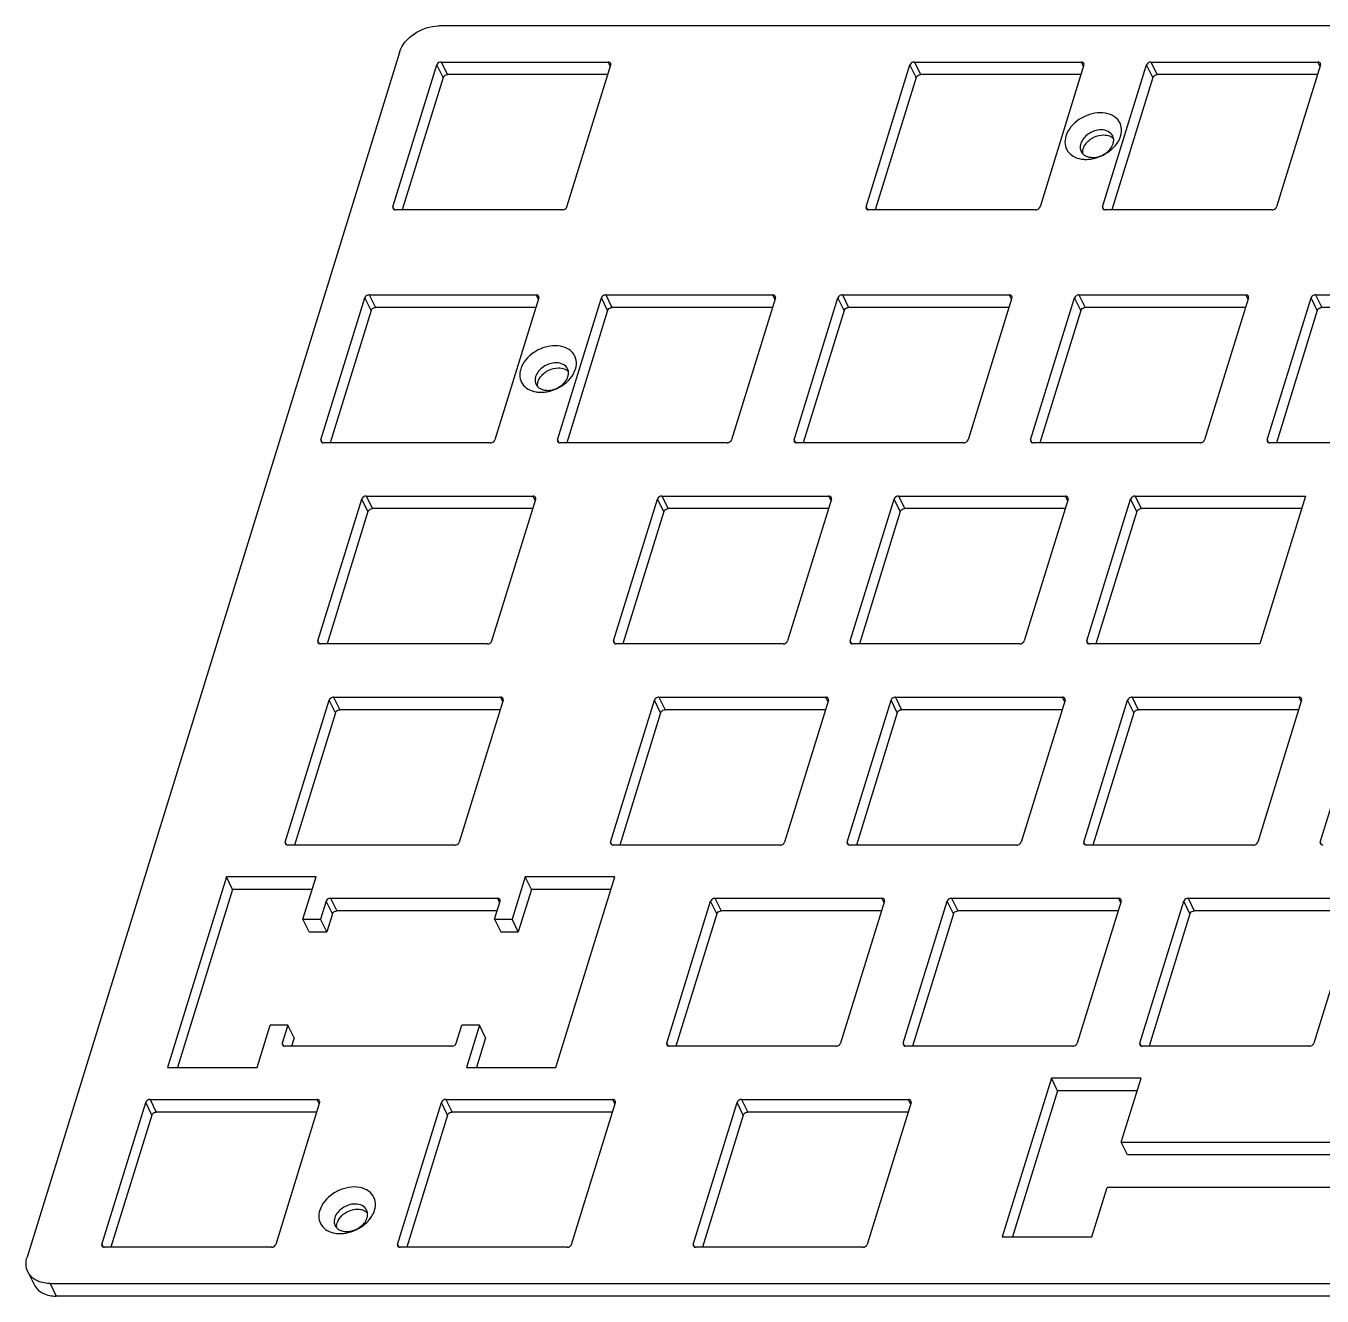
# Model space of a CAD drawing. Header units: inches. Extents: x -1111 to 11437, y -3682 to 971.
# Drawn here: x 11087.7 to 11183.6, y -3429.2 to -3335.2 of the extents above; entities that cross this region are included whole.
import ezdxf

# ---------------------------------------------------------------- set-up
doc = ezdxf.new("R2010")
doc.units = ezdxf.units.IN
doc.header["$LTSCALE"] = 1.21
doc.header["$MEASUREMENT"] = 0
doc.layers.get('0').update_dxf_attribs({"linetype": 'CONTINUOUS'})

msp = doc.modelspace()

# ---------------------------------------------------------------- linework, layer by layer
at = {"color": 7, "linetype": 'Continuous'}
for p, q in [((11434.763, -3335.186), (11118.285, -3335.186)), ((11115.378, -3337.144), (11087.83, -3426.287)), ((11114.893, -3348.581), (11118.139, -3338.077)), ((11118.597, -3339.009), (11118.139, -3338.077)), ((11118.465, -3337.857), (11118.922, -3338.79)), ((11118.465, -3337.857), (11130.816, -3337.857)), ((11127.76, -3348.581), (11131.006, -3338.077)), ((11130.974, -3338.18), (11130.816, -3337.857)), ((11149.893, -3348.581), (11153.139, -3338.077)), ((11153.597, -3339.009), (11153.139, -3338.077)), ((11153.465, -3337.857), (11153.923, -3338.79)), ((11153.465, -3337.857), (11165.817, -3337.857)), ((11166.007, -3338.077), (11162.761, -3348.581)), ((11165.975, -3338.18), (11165.817, -3337.857)), ((11167.393, -3348.581), (11170.64, -3338.077)), ((11171.097, -3339.009), (11170.64, -3338.077)), ((11170.965, -3337.857), (11171.423, -3338.79)), ((11170.965, -3337.857), (11183.317, -3337.857)), ((11183.507, -3338.077), (11180.261, -3348.581)), ((11183.475, -3338.18), (11183.317, -3337.857)), ((11118.597, -3339.009), (11115.571, -3348.8)), ((11130.786, -3338.79), (11118.922, -3338.79)), ((11153.597, -3339.009), (11150.571, -3348.8)), ((11165.786, -3338.79), (11153.923, -3338.79)), ((11171.097, -3339.009), (11168.071, -3348.8)), ((11183.286, -3338.79), (11171.423, -3338.79)), ((11114.893, -3348.581), (11114.988, -3348.775)), ((11127.435, -3348.8), (11115.083, -3348.8)), ((11149.893, -3348.581), (11149.989, -3348.775)), ((11162.435, -3348.8), (11150.083, -3348.8)), ((11167.393, -3348.581), (11167.489, -3348.775)), ((11179.935, -3348.8), (11167.584, -3348.8)), ((11109.567, -3365.817), (11112.813, -3355.312)), ((11113.27, -3356.245), (11112.813, -3355.312)), ((11113.139, -3355.093), (11113.596, -3356.025)), ((11113.139, -3355.093), (11125.49, -3355.093)), ((11125.68, -3355.312), (11122.434, -3365.817)), ((11125.648, -3355.416), (11125.49, -3355.093)), ((11127.067, -3365.817), (11130.313, -3355.312)), ((11130.771, -3356.245), (11130.313, -3355.312)), ((11130.639, -3355.093), (11131.096, -3356.025)), ((11130.639, -3355.093), (11142.99, -3355.093)), ((11143.18, -3355.312), (11139.934, -3365.817)), ((11143.148, -3355.416), (11142.99, -3355.093)), ((11144.567, -3365.817), (11147.813, -3355.312)), ((11148.271, -3356.245), (11147.813, -3355.312)), ((11148.139, -3355.093), (11148.596, -3356.025)), ((11148.139, -3355.093), (11160.49, -3355.093)), ((11160.68, -3355.312), (11157.434, -3365.817)), ((11160.649, -3355.416), (11160.49, -3355.093)), ((11162.067, -3365.817), (11165.313, -3355.312)), ((11165.771, -3356.245), (11165.313, -3355.312)), ((11165.639, -3355.093), (11166.097, -3356.025)), ((11165.639, -3355.093), (11177.99, -3355.093)), ((11178.181, -3355.312), (11174.934, -3365.817)), ((11178.149, -3355.416), (11177.99, -3355.093)), ((11179.567, -3365.817), (11182.813, -3355.312)), ((11183.271, -3356.245), (11182.813, -3355.312)), ((11183.139, -3355.093), (11183.597, -3356.025)), ((11183.139, -3355.093), (11195.491, -3355.093)), ((11113.27, -3356.245), (11110.245, -3366.036)), ((11125.46, -3356.025), (11113.596, -3356.025)), ((11130.771, -3356.245), (11127.745, -3366.036)), ((11142.96, -3356.025), (11131.096, -3356.025)), ((11148.271, -3356.245), (11145.245, -3366.036)), ((11160.46, -3356.025), (11148.596, -3356.025)), ((11165.771, -3356.245), (11162.745, -3366.036)), ((11177.96, -3356.025), (11166.097, -3356.025)), ((11183.271, -3356.245), (11180.245, -3366.036)), ((11195.46, -3356.025), (11183.597, -3356.025)), ((11109.567, -3365.817), (11109.662, -3366.011)), ((11122.108, -3366.036), (11109.757, -3366.036)), ((11127.067, -3365.817), (11127.162, -3366.011)), ((11139.608, -3366.036), (11127.257, -3366.036)), ((11144.567, -3365.817), (11144.663, -3366.011)), ((11157.109, -3366.036), (11144.757, -3366.036)), ((11162.067, -3365.817), (11162.163, -3366.011)), ((11174.609, -3366.036), (11162.257, -3366.036)), ((11179.567, -3365.817), (11179.663, -3366.011)), ((11192.109, -3366.036), (11179.758, -3366.036)), ((11112.914, -3369.976), (11113.372, -3370.909)), ((11112.914, -3369.976), (11125.266, -3369.976)), ((11125.424, -3370.299), (11125.266, -3369.976)), ((11134.79, -3369.976), (11135.247, -3370.909)), ((11134.79, -3369.976), (11147.141, -3369.976)), ((11147.299, -3370.299), (11147.141, -3369.976)), ((11152.29, -3369.976), (11152.747, -3370.909)), ((11152.29, -3369.976), (11164.641, -3369.976)), ((11164.799, -3370.299), (11164.641, -3369.976)), ((11169.79, -3369.976), (11170.247, -3370.909)), ((11169.79, -3369.976), (11182.399, -3369.976)), ((11182.399, -3369.976), (11179.017, -3380.919)), ((11109.343, -3380.7), (11112.589, -3370.196)), ((11113.046, -3371.128), (11110.02, -3380.919)), ((11113.046, -3371.128), (11112.589, -3370.196)), ((11125.235, -3370.909), (11113.372, -3370.909)), ((11122.21, -3380.7), (11125.456, -3370.196)), ((11131.218, -3380.7), (11134.464, -3370.196)), ((11134.921, -3371.128), (11131.896, -3380.919)), ((11134.921, -3371.128), (11134.464, -3370.196)), ((11147.111, -3370.909), (11135.247, -3370.909)), ((11147.331, -3370.196), (11144.085, -3380.7)), ((11148.718, -3380.7), (11151.964, -3370.196)), ((11152.422, -3371.128), (11149.396, -3380.919)), ((11152.422, -3371.128), (11151.964, -3370.196)), ((11164.611, -3370.909), (11152.747, -3370.909)), ((11164.831, -3370.196), (11161.585, -3380.7)), ((11166.218, -3380.7), (11169.464, -3370.196)), ((11169.922, -3371.128), (11166.896, -3380.919)), ((11169.922, -3371.128), (11169.464, -3370.196)), ((11182.111, -3370.909), (11170.247, -3370.909)), ((11109.343, -3380.7), (11109.438, -3380.895)), ((11131.218, -3380.7), (11131.313, -3380.895)), ((11148.718, -3380.7), (11148.813, -3380.895)), ((11166.218, -3380.7), (11166.313, -3380.895)), ((11121.884, -3380.919), (11109.533, -3380.919)), ((11143.759, -3380.919), (11131.408, -3380.919)), ((11161.259, -3380.919), (11148.908, -3380.919)), ((11179.017, -3380.919), (11166.408, -3380.919)), ((11106.931, -3395.583), (11110.177, -3385.079)), ((11110.634, -3386.011), (11110.177, -3385.079)), ((11110.503, -3384.859), (11110.96, -3385.792)), ((11110.503, -3384.859), (11122.854, -3384.859)), ((11123.044, -3385.079), (11119.798, -3395.583)), ((11123.012, -3385.182), (11122.854, -3384.859)), ((11130.994, -3395.583), (11134.24, -3385.079)), ((11134.697, -3386.011), (11134.24, -3385.079)), ((11134.565, -3384.859), (11135.023, -3385.792)), ((11134.565, -3384.859), (11146.917, -3384.859)), ((11147.107, -3385.079), (11143.861, -3395.583)), ((11147.075, -3385.182), (11146.917, -3384.859)), ((11148.494, -3395.583), (11151.74, -3385.079)), ((11152.197, -3386.011), (11151.74, -3385.079)), ((11152.065, -3384.859), (11152.523, -3385.792)), ((11152.065, -3384.859), (11164.417, -3384.859)), ((11164.607, -3385.079), (11161.361, -3395.583)), ((11164.575, -3385.182), (11164.417, -3384.859)), ((11165.994, -3395.583), (11169.24, -3385.079)), ((11169.697, -3386.011), (11169.24, -3385.079)), ((11169.566, -3384.859), (11170.023, -3385.792)), ((11169.566, -3384.859), (11181.917, -3384.859)), ((11182.107, -3385.079), (11178.861, -3395.583)), ((11182.075, -3385.182), (11181.917, -3384.859)), ((11183.494, -3395.583), (11186.74, -3385.079)), ((11110.634, -3386.011), (11107.609, -3395.803)), ((11122.824, -3385.792), (11110.96, -3385.792)), ((11134.697, -3386.011), (11131.671, -3395.803)), ((11146.886, -3385.792), (11135.023, -3385.792)), ((11152.197, -3386.011), (11149.172, -3395.803)), ((11164.387, -3385.792), (11152.523, -3385.792)), ((11169.697, -3386.011), (11166.672, -3395.803)), ((11181.887, -3385.792), (11170.023, -3385.792)), ((11106.931, -3395.583), (11107.026, -3395.778)), ((11119.472, -3395.803), (11107.121, -3395.803)), ((11130.994, -3395.583), (11131.089, -3395.778)), ((11143.535, -3395.803), (11131.184, -3395.803)), ((11148.494, -3395.583), (11148.589, -3395.778)), ((11161.035, -3395.803), (11148.684, -3395.803)), ((11165.994, -3395.583), (11166.089, -3395.778)), ((11178.535, -3395.803), (11166.184, -3395.803)), ((11183.494, -3395.583), (11183.589, -3395.778)), ((11102.573, -3398.164), (11098.216, -3412.264)), ((11103.031, -3399.097), (11102.573, -3398.164)), ((11109.205, -3398.164), (11102.573, -3398.164)), ((11108.237, -3401.298), (11109.205, -3398.164)), ((11124.679, -3398.164), (11123.71, -3401.298)), ((11125.136, -3399.097), (11124.679, -3398.164)), ((11131.31, -3398.164), (11124.679, -3398.164)), ((11126.953, -3412.264), (11131.31, -3398.164)), ((11103.031, -3399.097), (11098.962, -3412.264)), ((11108.917, -3399.097), (11103.031, -3399.097)), ((11110.278, -3399.743), (11110.736, -3400.675)), ((11110.278, -3399.743), (11122.63, -3399.743)), ((11122.788, -3400.065), (11122.63, -3399.743)), ((11125.136, -3399.097), (11124.168, -3402.23)), ((11131.022, -3399.097), (11125.136, -3399.097)), ((11138.716, -3399.743), (11139.174, -3400.675)), ((11138.716, -3399.743), (11151.068, -3399.743)), ((11151.226, -3400.065), (11151.068, -3399.743)), ((11156.216, -3399.743), (11156.674, -3400.675)), ((11156.216, -3399.743), (11168.568, -3399.743)), ((11168.726, -3400.065), (11168.568, -3399.743)), ((11173.716, -3399.743), (11174.174, -3400.675)), ((11173.716, -3399.743), (11186.068, -3399.743)), ((11109.953, -3399.962), (11109.54, -3401.298)), ((11110.41, -3400.894), (11109.953, -3399.962)), ((11122.6, -3400.675), (11110.736, -3400.675)), ((11122.407, -3401.298), (11122.82, -3399.962)), ((11135.144, -3410.466), (11138.39, -3399.962)), ((11138.848, -3400.894), (11138.39, -3399.962)), ((11151.037, -3400.675), (11139.174, -3400.675)), ((11151.258, -3399.962), (11148.012, -3410.466)), ((11152.644, -3410.466), (11155.891, -3399.962)), ((11156.348, -3400.894), (11155.891, -3399.962)), ((11168.537, -3400.675), (11156.674, -3400.675)), ((11168.758, -3399.962), (11165.512, -3410.466)), ((11170.145, -3410.466), (11173.391, -3399.962)), ((11173.848, -3400.894), (11173.391, -3399.962)), ((11186.038, -3400.675), (11174.174, -3400.675)), ((11186.258, -3399.962), (11183.012, -3410.466)), ((11108.694, -3402.23), (11108.237, -3401.298)), ((11108.237, -3401.298), (11109.54, -3401.298)), ((11109.998, -3402.23), (11109.54, -3401.298)), ((11110.41, -3400.894), (11109.998, -3402.23)), ((11122.407, -3401.298), (11122.865, -3402.23)), ((11122.407, -3401.298), (11123.71, -3401.298)), ((11124.168, -3402.23), (11123.71, -3401.298)), ((11138.848, -3400.894), (11135.822, -3410.686)), ((11156.348, -3400.894), (11153.322, -3410.686)), ((11173.848, -3400.894), (11170.823, -3410.686)), ((11108.694, -3402.23), (11109.998, -3402.23)), ((11122.865, -3402.23), (11124.168, -3402.23)), ((11104.848, -3412.264), (11105.816, -3409.131)), ((11107.119, -3409.131), (11105.816, -3409.131)), ((11107.119, -3409.131), (11106.707, -3410.466)), ((11107.577, -3410.063), (11107.119, -3409.131)), ((11119.574, -3410.466), (11119.987, -3409.131)), ((11121.29, -3409.131), (11119.987, -3409.131)), ((11121.29, -3409.131), (11120.322, -3412.264)), ((11121.747, -3410.063), (11121.29, -3409.131)), ((11107.577, -3410.063), (11107.384, -3410.686)), ((11121.747, -3410.063), (11121.067, -3412.264)), ((11106.707, -3410.466), (11106.802, -3410.661)), ((11119.248, -3410.686), (11106.897, -3410.686)), ((11135.144, -3410.466), (11135.24, -3410.661)), ((11147.686, -3410.686), (11135.334, -3410.686)), ((11152.644, -3410.466), (11152.74, -3410.661)), ((11165.186, -3410.686), (11152.835, -3410.686)), ((11170.145, -3410.466), (11170.24, -3410.661)), ((11182.686, -3410.686), (11170.335, -3410.686)), ((11098.216, -3412.264), (11104.848, -3412.264)), ((11120.322, -3412.264), (11126.953, -3412.264)), ((11163.6, -3413.047), (11159.969, -3424.797)), ((11164.057, -3413.98), (11163.6, -3413.047)), ((11170.231, -3413.047), (11163.6, -3413.047)), ((11168.767, -3417.787), (11170.231, -3413.047)), ((11164.057, -3413.98), (11160.714, -3424.797)), ((11169.943, -3413.98), (11164.057, -3413.98)), ((11093.357, -3425.35), (11096.603, -3414.845)), ((11097.061, -3415.778), (11096.603, -3414.845)), ((11096.929, -3414.626), (11097.387, -3415.558)), ((11096.929, -3414.626), (11109.28, -3414.626)), ((11109.471, -3414.845), (11106.224, -3425.35)), ((11109.439, -3414.948), (11109.28, -3414.626)), ((11115.232, -3425.35), (11118.479, -3414.845)), ((11118.936, -3415.778), (11118.479, -3414.845)), ((11118.804, -3414.626), (11119.262, -3415.558)), ((11118.804, -3414.626), (11131.156, -3414.626)), ((11128.1, -3425.35), (11131.346, -3414.845)), ((11131.314, -3414.948), (11131.156, -3414.626)), ((11137.108, -3425.35), (11140.354, -3414.845)), ((11140.811, -3415.778), (11140.354, -3414.845)), ((11140.679, -3414.626), (11141.137, -3415.558)), ((11140.679, -3414.626), (11153.031, -3414.626)), ((11153.221, -3414.845), (11149.975, -3425.35)), ((11153.189, -3414.948), (11153.031, -3414.626)), ((11097.061, -3415.778), (11094.035, -3425.569)), ((11109.25, -3415.558), (11097.387, -3415.558)), ((11118.936, -3415.778), (11115.91, -3425.569)), ((11131.125, -3415.558), (11119.262, -3415.558)), ((11140.811, -3415.778), (11137.786, -3425.569)), ((11153.001, -3415.558), (11141.137, -3415.558)), ((11169.224, -3418.719), (11168.767, -3417.787)), ((11168.767, -3417.787), (11205.07, -3417.787)), ((11205.528, -3418.719), (11169.224, -3418.719)), ((11166.6, -3424.797), (11167.726, -3421.155)), ((11189.987, -3421.155), (11167.726, -3421.155)), ((11159.969, -3424.797), (11166.6, -3424.797)), ((11093.357, -3425.35), (11093.453, -3425.544)), ((11105.899, -3425.569), (11093.547, -3425.569)), ((11115.232, -3425.35), (11115.328, -3425.544)), ((11127.774, -3425.569), (11115.423, -3425.569)), ((11137.108, -3425.35), (11137.203, -3425.544)), ((11149.649, -3425.569), (11137.298, -3425.569)), ((11087.889, -3427.389), (11088.346, -3428.321)), ((11089.528, -3428.246), (11089.985, -3429.178)), ((11089.528, -3428.246), (11406.005, -3428.246)), ((11406.463, -3429.178), (11089.985, -3429.178))]:
    msp.add_line(p, q, dxfattribs=at)
for centre, radius, start, end in [((11166.42, -3344.171), 0.686, 194.17779, 220.93074), ((11166.148, -3342.944), 2.119, 261.09539, 265.44702), ((11166.439, -3344.154), 0.712, 220.92419, 223.53991), ((11126.093, -3361.407), 0.686, 194.17779, 220.93074), ((11125.821, -3360.18), 2.119, 261.09539, 265.44702), ((11126.113, -3361.39), 0.712, 220.92419, 223.53991), ((11111.231, -3423.658), 0.686, 194.17779, 220.93074), ((11110.959, -3422.431), 2.119, 261.09539, 265.44702), ((11111.251, -3423.641), 0.712, 220.92419, 223.53991)]:
    msp.add_arc(centre, radius, start, end, dxfattribs=at)
for points, knots in [([(11115.378, -3337.144), (11115.552, -3336.581), (11116.221, -3335.83), (11117.33, -3335.298), (11117.972, -3335.186), (11118.285, -3335.186)], [0, 0, 0, 0, 0.48037, 0.74507, 1, 1, 1, 1]), ([(11118.465, -3337.857), (11118.43, -3337.857), (11118.296, -3337.879), (11118.169, -3337.981), (11118.139, -3338.077)], [0, 0, 0, 0, 0.25896, 1, 1, 1, 1]), ([(11131, -3337.953), (11130.985, -3337.923), (11130.929, -3337.87), (11130.855, -3337.857), (11130.816, -3337.857)], [0, 0, 0, 0, 0.463406, 1, 1, 1, 1]), ([(11153.465, -3337.857), (11153.43, -3337.857), (11153.297, -3337.879), (11153.169, -3337.981), (11153.139, -3338.077)], [0, 0, 0, 0, 0.25896, 1, 1, 1, 1]), ([(11166, -3337.953), (11165.986, -3337.923), (11165.929, -3337.87), (11165.855, -3337.857), (11165.817, -3337.857)], [0, 0, 0, 0, 0.463406, 1, 1, 1, 1]), ([(11170.965, -3337.857), (11170.93, -3337.857), (11170.797, -3337.879), (11170.669, -3337.981), (11170.64, -3338.077)], [0, 0, 0, 0, 0.25896, 1, 1, 1, 1]), ([(11183.5, -3337.953), (11183.486, -3337.923), (11183.429, -3337.87), (11183.355, -3337.857), (11183.317, -3337.857)], [0, 0, 0, 0, 0.463406, 1, 1, 1, 1]), ([(11118.597, -3339.009), (11118.606, -3338.979), (11118.674, -3338.859), (11118.819, -3338.79), (11118.922, -3338.79)], [0, 0, 0, 0, 0.234577, 1, 1, 1, 1]), ([(11153.597, -3339.009), (11153.606, -3338.979), (11153.675, -3338.859), (11153.819, -3338.79), (11153.923, -3338.79)], [0, 0, 0, 0, 0.234577, 1, 1, 1, 1]), ([(11171.097, -3339.009), (11171.107, -3338.979), (11171.175, -3338.859), (11171.319, -3338.79), (11171.423, -3338.79)], [0, 0, 0, 0, 0.234577, 1, 1, 1, 1]), ([(11168.723, -3343.341), (11168.788, -3343.13), (11168.835, -3342.685), (11168.542, -3342.071), (11167.952, -3341.69), (11167.201, -3341.574), (11166.389, -3341.715), (11165.412, -3342.184), (11164.823, -3342.844), (11164.67, -3343.341)], [0, 0, 0, 0, 0.11158, 0.216046, 0.327089, 0.453024, 0.592442, 0.737252, 1, 1, 1, 1]), ([(11167.286, -3342.882), (11166.957, -3342.882), (11166.32, -3343.091), (11165.864, -3343.607), (11165.774, -3343.9)], [0, 0, 0, 0, 0.516982, 1, 1, 1, 1]), ([(11166.53, -3343.553), (11166.6, -3343.506), (11166.886, -3343.342), (11167.219, -3343.255), (11167.464, -3343.255)], [0, 0, 0, 0, 0.256059, 1, 1, 1, 1]), ([(11168.138, -3343.327), (11168.07, -3343.188), (11167.807, -3342.942), (11167.465, -3342.882), (11167.286, -3342.882)], [0, 0, 0, 0, 0.463511, 1, 1, 1, 1]), ([(11167.464, -3343.255), (11167.611, -3343.254), (11167.891, -3343.295), (11168.134, -3343.451), (11168.219, -3343.548)], [0, 0, 0, 0, 0.531386, 1, 1, 1, 1]), ([(11164.67, -3343.341), (11164.612, -3343.529), (11164.562, -3343.921), (11164.766, -3344.48), (11165.22, -3344.881), (11165.612, -3345.005), (11165.82, -3345.038)], [0, 0, 0, 0, 0.25244, 0.487913, 0.730666, 1, 1, 1, 1]), ([(11165.774, -3343.9), (11165.762, -3343.937), (11165.727, -3344.08), (11165.728, -3344.233), (11165.755, -3344.339)], [0, 0, 0, 0, 0.262386, 1, 1, 1, 1]), ([(11165.957, -3344.273), (11165.967, -3344.239), (11166.019, -3344.099), (11166.099, -3343.97), (11166.17, -3343.881)], [0, 0, 0, 0, 0.238015, 1, 1, 1, 1]), ([(11166.17, -3343.881), (11166.195, -3343.85), (11166.302, -3343.727), (11166.428, -3343.622), (11166.53, -3343.553)], [0, 0, 0, 0, 0.243595, 1, 1, 1, 1]), ([(11166.656, -3344.918), (11166.985, -3344.918), (11167.622, -3344.709), (11168.078, -3344.193), (11168.168, -3343.9)], [0, 0, 0, 0, 0.516982, 1, 1, 1, 1]), ([(11167.907, -3344.448), (11167.956, -3344.41), (11168.144, -3344.255), (11168.311, -3344.075), (11168.419, -3343.93)], [0, 0, 0, 0, 0.256573, 1, 1, 1, 1]), ([(11168.168, -3343.9), (11168.178, -3343.867), (11168.211, -3343.74), (11168.215, -3343.606), (11168.198, -3343.51)], [0, 0, 0, 0, 0.260925, 1, 1, 1, 1]), ([(11168.419, -3343.93), (11168.453, -3343.883), (11168.577, -3343.7), (11168.674, -3343.497), (11168.723, -3343.341)], [0, 0, 0, 0, 0.261044, 1, 1, 1, 1]), ([(11165.924, -3344.644), (11165.944, -3344.665), (11166.031, -3344.747), (11166.138, -3344.807), (11166.222, -3344.841)], [0, 0, 0, 0, 0.241426, 1, 1, 1, 1]), ([(11165.98, -3345.056), (11166.024, -3345.06), (11166.206, -3345.069), (11166.388, -3345.057), (11166.524, -3345.038)], [0, 0, 0, 0, 0.243865, 1, 1, 1, 1]), ([(11166.222, -3344.841), (11166.255, -3344.854), (11166.395, -3344.9), (11166.544, -3344.918), (11166.656, -3344.918)], [0, 0, 0, 0, 0.239429, 1, 1, 1, 1]), ([(11166.524, -3345.038), (11166.585, -3345.029), (11166.833, -3344.985), (11167.074, -3344.907), (11167.249, -3344.833)], [0, 0, 0, 0, 0.245998, 1, 1, 1, 1]), ([(11127.435, -3348.8), (11127.47, -3348.8), (11127.603, -3348.778), (11127.731, -3348.677), (11127.76, -3348.581)], [0, 0, 0, 0, 0.25896, 1, 1, 1, 1]), ([(11162.435, -3348.8), (11162.47, -3348.8), (11162.603, -3348.778), (11162.731, -3348.677), (11162.761, -3348.581)], [0, 0, 0, 0, 0.25896, 1, 1, 1, 1]), ([(11179.935, -3348.8), (11179.97, -3348.8), (11180.103, -3348.778), (11180.231, -3348.677), (11180.261, -3348.581)], [0, 0, 0, 0, 0.25896, 1, 1, 1, 1]), ([(11113.139, -3355.093), (11113.104, -3355.093), (11112.97, -3355.115), (11112.842, -3355.217), (11112.813, -3355.312)], [0, 0, 0, 0, 0.25896, 1, 1, 1, 1]), ([(11125.674, -3355.189), (11125.659, -3355.159), (11125.602, -3355.106), (11125.529, -3355.093), (11125.49, -3355.093)], [0, 0, 0, 0, 0.463406, 1, 1, 1, 1]), ([(11130.639, -3355.093), (11130.604, -3355.093), (11130.47, -3355.115), (11130.343, -3355.217), (11130.313, -3355.312)], [0, 0, 0, 0, 0.25896, 1, 1, 1, 1]), ([(11143.174, -3355.189), (11143.159, -3355.159), (11143.102, -3355.106), (11143.029, -3355.093), (11142.99, -3355.093)], [0, 0, 0, 0, 0.463406, 1, 1, 1, 1]), ([(11148.139, -3355.093), (11148.104, -3355.093), (11147.971, -3355.115), (11147.843, -3355.217), (11147.813, -3355.312)], [0, 0, 0, 0, 0.25896, 1, 1, 1, 1]), ([(11160.674, -3355.189), (11160.659, -3355.159), (11160.603, -3355.106), (11160.529, -3355.093), (11160.49, -3355.093)], [0, 0, 0, 0, 0.463406, 1, 1, 1, 1]), ([(11165.639, -3355.093), (11165.604, -3355.093), (11165.471, -3355.115), (11165.343, -3355.217), (11165.313, -3355.312)], [0, 0, 0, 0, 0.25896, 1, 1, 1, 1]), ([(11178.174, -3355.189), (11178.159, -3355.159), (11178.103, -3355.106), (11178.029, -3355.093), (11177.99, -3355.093)], [0, 0, 0, 0, 0.463406, 1, 1, 1, 1]), ([(11183.139, -3355.093), (11183.104, -3355.093), (11182.971, -3355.115), (11182.843, -3355.217), (11182.813, -3355.312)], [0, 0, 0, 0, 0.25896, 1, 1, 1, 1]), ([(11113.27, -3356.245), (11113.28, -3356.214), (11113.348, -3356.095), (11113.492, -3356.025), (11113.596, -3356.025)], [0, 0, 0, 0, 0.234577, 1, 1, 1, 1]), ([(11130.771, -3356.245), (11130.78, -3356.214), (11130.848, -3356.095), (11130.993, -3356.025), (11131.096, -3356.025)], [0, 0, 0, 0, 0.234577, 1, 1, 1, 1]), ([(11148.271, -3356.245), (11148.28, -3356.214), (11148.348, -3356.095), (11148.493, -3356.025), (11148.596, -3356.025)], [0, 0, 0, 0, 0.234577, 1, 1, 1, 1]), ([(11165.771, -3356.245), (11165.78, -3356.214), (11165.848, -3356.095), (11165.993, -3356.025), (11166.097, -3356.025)], [0, 0, 0, 0, 0.234577, 1, 1, 1, 1]), ([(11183.271, -3356.245), (11183.28, -3356.214), (11183.349, -3356.095), (11183.493, -3356.025), (11183.597, -3356.025)], [0, 0, 0, 0, 0.234577, 1, 1, 1, 1]), ([(11128.396, -3360.576), (11128.461, -3360.366), (11128.508, -3359.921), (11128.216, -3359.307), (11127.625, -3358.925), (11126.875, -3358.81), (11126.063, -3358.951), (11125.085, -3359.419), (11124.497, -3360.08), (11124.344, -3360.576)], [0, 0, 0, 0, 0.11158, 0.216046, 0.327089, 0.453024, 0.592442, 0.737252, 1, 1, 1, 1]), ([(11124.344, -3360.576), (11124.285, -3360.765), (11124.236, -3361.157), (11124.439, -3361.716), (11124.894, -3362.117), (11125.285, -3362.241), (11125.493, -3362.273)], [0, 0, 0, 0, 0.25244, 0.487913, 0.730666, 1, 1, 1, 1]), ([(11126.959, -3360.117), (11126.631, -3360.117), (11125.993, -3360.327), (11125.538, -3360.843), (11125.447, -3361.136)], [0, 0, 0, 0, 0.516982, 1, 1, 1, 1]), ([(11126.203, -3360.789), (11126.273, -3360.741), (11126.559, -3360.578), (11126.892, -3360.491), (11127.137, -3360.49)], [0, 0, 0, 0, 0.256059, 1, 1, 1, 1]), ([(11127.811, -3360.563), (11127.743, -3360.424), (11127.481, -3360.178), (11127.138, -3360.117), (11126.959, -3360.117)], [0, 0, 0, 0, 0.463511, 1, 1, 1, 1]), ([(11127.137, -3360.49), (11127.284, -3360.49), (11127.564, -3360.531), (11127.807, -3360.687), (11127.893, -3360.784)], [0, 0, 0, 0, 0.531386, 1, 1, 1, 1]), ([(11128.092, -3361.166), (11128.126, -3361.119), (11128.251, -3360.936), (11128.348, -3360.733), (11128.396, -3360.576)], [0, 0, 0, 0, 0.261044, 1, 1, 1, 1]), ([(11125.447, -3361.136), (11125.436, -3361.173), (11125.4, -3361.316), (11125.402, -3361.469), (11125.428, -3361.575)], [0, 0, 0, 0, 0.262386, 1, 1, 1, 1]), ([(11125.63, -3361.509), (11125.641, -3361.475), (11125.692, -3361.335), (11125.772, -3361.206), (11125.843, -3361.117)], [0, 0, 0, 0, 0.238015, 1, 1, 1, 1]), ([(11125.843, -3361.117), (11125.868, -3361.086), (11125.975, -3360.963), (11126.101, -3360.857), (11126.203, -3360.789)], [0, 0, 0, 0, 0.243595, 1, 1, 1, 1]), ([(11126.33, -3362.154), (11126.658, -3362.154), (11127.295, -3361.945), (11127.751, -3361.429), (11127.842, -3361.136)], [0, 0, 0, 0, 0.516982, 1, 1, 1, 1]), ([(11127.58, -3361.684), (11127.629, -3361.646), (11127.817, -3361.491), (11127.985, -3361.311), (11128.092, -3361.166)], [0, 0, 0, 0, 0.256573, 1, 1, 1, 1]), ([(11127.842, -3361.136), (11127.852, -3361.103), (11127.884, -3360.976), (11127.888, -3360.841), (11127.871, -3360.746)], [0, 0, 0, 0, 0.260925, 1, 1, 1, 1]), ([(11125.597, -3361.88), (11125.617, -3361.901), (11125.705, -3361.983), (11125.811, -3362.043), (11125.895, -3362.077)], [0, 0, 0, 0, 0.241426, 1, 1, 1, 1]), ([(11125.653, -3362.292), (11125.697, -3362.296), (11125.879, -3362.305), (11126.061, -3362.293), (11126.197, -3362.273)], [0, 0, 0, 0, 0.243865, 1, 1, 1, 1]), ([(11125.895, -3362.077), (11125.928, -3362.09), (11126.069, -3362.136), (11126.218, -3362.154), (11126.33, -3362.154)], [0, 0, 0, 0, 0.239429, 1, 1, 1, 1]), ([(11126.197, -3362.273), (11126.259, -3362.265), (11126.506, -3362.22), (11126.748, -3362.143), (11126.922, -3362.069)], [0, 0, 0, 0, 0.245998, 1, 1, 1, 1]), ([(11122.108, -3366.036), (11122.143, -3366.036), (11122.277, -3366.014), (11122.404, -3365.913), (11122.434, -3365.817)], [0, 0, 0, 0, 0.25896, 1, 1, 1, 1]), ([(11139.608, -3366.036), (11139.643, -3366.036), (11139.777, -3366.014), (11139.905, -3365.913), (11139.934, -3365.817)], [0, 0, 0, 0, 0.25896, 1, 1, 1, 1]), ([(11157.109, -3366.036), (11157.144, -3366.036), (11157.277, -3366.014), (11157.405, -3365.913), (11157.434, -3365.817)], [0, 0, 0, 0, 0.25896, 1, 1, 1, 1]), ([(11174.609, -3366.036), (11174.644, -3366.036), (11174.777, -3366.014), (11174.905, -3365.913), (11174.934, -3365.817)], [0, 0, 0, 0, 0.25896, 1, 1, 1, 1]), ([(11112.914, -3369.976), (11112.879, -3369.976), (11112.746, -3369.998), (11112.618, -3370.1), (11112.589, -3370.196)], [0, 0, 0, 0, 0.25896, 1, 1, 1, 1]), ([(11125.449, -3370.072), (11125.435, -3370.042), (11125.378, -3369.989), (11125.304, -3369.976), (11125.266, -3369.976)], [0, 0, 0, 0, 0.463406, 1, 1, 1, 1]), ([(11134.79, -3369.976), (11134.755, -3369.976), (11134.621, -3369.998), (11134.493, -3370.1), (11134.464, -3370.196)], [0, 0, 0, 0, 0.25896, 1, 1, 1, 1]), ([(11147.325, -3370.072), (11147.31, -3370.042), (11147.253, -3369.989), (11147.179, -3369.976), (11147.141, -3369.976)], [0, 0, 0, 0, 0.463406, 1, 1, 1, 1]), ([(11152.29, -3369.976), (11152.255, -3369.976), (11152.121, -3369.998), (11151.994, -3370.1), (11151.964, -3370.196)], [0, 0, 0, 0, 0.25896, 1, 1, 1, 1]), ([(11164.825, -3370.072), (11164.81, -3370.042), (11164.753, -3369.989), (11164.68, -3369.976), (11164.641, -3369.976)], [0, 0, 0, 0, 0.463406, 1, 1, 1, 1]), ([(11169.79, -3369.976), (11169.755, -3369.976), (11169.621, -3369.998), (11169.494, -3370.1), (11169.464, -3370.196)], [0, 0, 0, 0, 0.25896, 1, 1, 1, 1]), ([(11113.046, -3371.128), (11113.056, -3371.098), (11113.124, -3370.978), (11113.268, -3370.909), (11113.372, -3370.909)], [0, 0, 0, 0, 0.234577, 1, 1, 1, 1]), ([(11134.921, -3371.128), (11134.931, -3371.098), (11134.999, -3370.978), (11135.143, -3370.909), (11135.247, -3370.909)], [0, 0, 0, 0, 0.234577, 1, 1, 1, 1]), ([(11152.422, -3371.128), (11152.431, -3371.098), (11152.499, -3370.978), (11152.644, -3370.909), (11152.747, -3370.909)], [0, 0, 0, 0, 0.234577, 1, 1, 1, 1]), ([(11169.922, -3371.128), (11169.931, -3371.098), (11169.999, -3370.978), (11170.144, -3370.909), (11170.247, -3370.909)], [0, 0, 0, 0, 0.234577, 1, 1, 1, 1]), ([(11121.884, -3380.919), (11121.919, -3380.919), (11122.052, -3380.897), (11122.18, -3380.796), (11122.21, -3380.7)], [0, 0, 0, 0, 0.25896, 1, 1, 1, 1]), ([(11143.759, -3380.919), (11143.794, -3380.919), (11143.928, -3380.897), (11144.055, -3380.796), (11144.085, -3380.7)], [0, 0, 0, 0, 0.25896, 1, 1, 1, 1]), ([(11161.259, -3380.919), (11161.294, -3380.919), (11161.428, -3380.897), (11161.556, -3380.796), (11161.585, -3380.7)], [0, 0, 0, 0, 0.25896, 1, 1, 1, 1]), ([(11110.503, -3384.859), (11110.468, -3384.859), (11110.334, -3384.881), (11110.206, -3384.983), (11110.177, -3385.079)], [0, 0, 0, 0, 0.25896, 1, 1, 1, 1]), ([(11123.038, -3384.955), (11123.023, -3384.926), (11122.966, -3384.873), (11122.893, -3384.859), (11122.854, -3384.859)], [0, 0, 0, 0, 0.463406, 1, 1, 1, 1]), ([(11134.565, -3384.859), (11134.53, -3384.859), (11134.397, -3384.881), (11134.269, -3384.983), (11134.24, -3385.079)], [0, 0, 0, 0, 0.25896, 1, 1, 1, 1]), ([(11147.1, -3384.955), (11147.086, -3384.926), (11147.029, -3384.873), (11146.955, -3384.859), (11146.917, -3384.859)], [0, 0, 0, 0, 0.463406, 1, 1, 1, 1]), ([(11152.065, -3384.859), (11152.03, -3384.859), (11151.897, -3384.881), (11151.769, -3384.983), (11151.74, -3385.079)], [0, 0, 0, 0, 0.25896, 1, 1, 1, 1]), ([(11164.6, -3384.955), (11164.586, -3384.926), (11164.529, -3384.873), (11164.455, -3384.859), (11164.417, -3384.859)], [0, 0, 0, 0, 0.463406, 1, 1, 1, 1]), ([(11169.566, -3384.859), (11169.531, -3384.859), (11169.397, -3384.881), (11169.27, -3384.983), (11169.24, -3385.079)], [0, 0, 0, 0, 0.25896, 1, 1, 1, 1]), ([(11182.101, -3384.955), (11182.086, -3384.926), (11182.029, -3384.873), (11181.956, -3384.859), (11181.917, -3384.859)], [0, 0, 0, 0, 0.463406, 1, 1, 1, 1]), ([(11110.634, -3386.011), (11110.644, -3385.981), (11110.712, -3385.861), (11110.856, -3385.792), (11110.96, -3385.792)], [0, 0, 0, 0, 0.234577, 1, 1, 1, 1]), ([(11134.697, -3386.011), (11134.707, -3385.981), (11134.775, -3385.861), (11134.919, -3385.792), (11135.023, -3385.792)], [0, 0, 0, 0, 0.234577, 1, 1, 1, 1]), ([(11152.197, -3386.011), (11152.207, -3385.981), (11152.275, -3385.861), (11152.419, -3385.792), (11152.523, -3385.792)], [0, 0, 0, 0, 0.234577, 1, 1, 1, 1]), ([(11169.697, -3386.011), (11169.707, -3385.981), (11169.775, -3385.861), (11169.919, -3385.792), (11170.023, -3385.792)], [0, 0, 0, 0, 0.234577, 1, 1, 1, 1]), ([(11119.472, -3395.803), (11119.507, -3395.803), (11119.641, -3395.781), (11119.768, -3395.679), (11119.798, -3395.583)], [0, 0, 0, 0, 0.25896, 1, 1, 1, 1]), ([(11143.535, -3395.803), (11143.57, -3395.803), (11143.703, -3395.781), (11143.831, -3395.679), (11143.861, -3395.583)], [0, 0, 0, 0, 0.25896, 1, 1, 1, 1]), ([(11161.035, -3395.803), (11161.07, -3395.803), (11161.204, -3395.781), (11161.331, -3395.679), (11161.361, -3395.583)], [0, 0, 0, 0, 0.25896, 1, 1, 1, 1]), ([(11178.535, -3395.803), (11178.57, -3395.803), (11178.704, -3395.781), (11178.831, -3395.679), (11178.861, -3395.583)], [0, 0, 0, 0, 0.25896, 1, 1, 1, 1]), ([(11110.278, -3399.743), (11110.243, -3399.743), (11110.11, -3399.765), (11109.982, -3399.866), (11109.953, -3399.962)], [0, 0, 0, 0, 0.25896, 1, 1, 1, 1]), ([(11122.813, -3399.839), (11122.799, -3399.809), (11122.742, -3399.756), (11122.668, -3399.743), (11122.63, -3399.743)], [0, 0, 0, 0, 0.463406, 1, 1, 1, 1]), ([(11138.716, -3399.743), (11138.681, -3399.743), (11138.548, -3399.765), (11138.42, -3399.866), (11138.39, -3399.962)], [0, 0, 0, 0, 0.25896, 1, 1, 1, 1]), ([(11151.251, -3399.839), (11151.237, -3399.809), (11151.18, -3399.756), (11151.106, -3399.743), (11151.068, -3399.743)], [0, 0, 0, 0, 0.463406, 1, 1, 1, 1]), ([(11156.216, -3399.743), (11156.181, -3399.743), (11156.048, -3399.765), (11155.92, -3399.866), (11155.891, -3399.962)], [0, 0, 0, 0, 0.25896, 1, 1, 1, 1]), ([(11168.751, -3399.839), (11168.737, -3399.809), (11168.68, -3399.756), (11168.606, -3399.743), (11168.568, -3399.743)], [0, 0, 0, 0, 0.463406, 1, 1, 1, 1]), ([(11173.716, -3399.743), (11173.681, -3399.743), (11173.548, -3399.765), (11173.42, -3399.866), (11173.391, -3399.962)], [0, 0, 0, 0, 0.25896, 1, 1, 1, 1]), ([(11110.41, -3400.894), (11110.42, -3400.864), (11110.488, -3400.744), (11110.632, -3400.675), (11110.736, -3400.675)], [0, 0, 0, 0, 0.234577, 1, 1, 1, 1]), ([(11138.848, -3400.894), (11138.857, -3400.864), (11138.926, -3400.744), (11139.07, -3400.675), (11139.174, -3400.675)], [0, 0, 0, 0, 0.234577, 1, 1, 1, 1]), ([(11156.348, -3400.894), (11156.358, -3400.864), (11156.426, -3400.744), (11156.57, -3400.675), (11156.674, -3400.675)], [0, 0, 0, 0, 0.234577, 1, 1, 1, 1]), ([(11173.848, -3400.894), (11173.858, -3400.864), (11173.926, -3400.744), (11174.07, -3400.675), (11174.174, -3400.675)], [0, 0, 0, 0, 0.234577, 1, 1, 1, 1]), ([(11119.248, -3410.686), (11119.283, -3410.686), (11119.416, -3410.664), (11119.544, -3410.562), (11119.574, -3410.466)], [0, 0, 0, 0, 0.25896, 1, 1, 1, 1]), ([(11147.686, -3410.686), (11147.721, -3410.686), (11147.854, -3410.664), (11147.982, -3410.562), (11148.012, -3410.466)], [0, 0, 0, 0, 0.25896, 1, 1, 1, 1]), ([(11165.186, -3410.686), (11165.221, -3410.686), (11165.354, -3410.664), (11165.482, -3410.562), (11165.512, -3410.466)], [0, 0, 0, 0, 0.25896, 1, 1, 1, 1]), ([(11182.686, -3410.686), (11182.721, -3410.686), (11182.855, -3410.664), (11182.982, -3410.562), (11183.012, -3410.466)], [0, 0, 0, 0, 0.25896, 1, 1, 1, 1]), ([(11096.929, -3414.626), (11096.894, -3414.626), (11096.761, -3414.648), (11096.633, -3414.75), (11096.603, -3414.845)], [0, 0, 0, 0, 0.25896, 1, 1, 1, 1]), ([(11109.464, -3414.722), (11109.449, -3414.692), (11109.393, -3414.639), (11109.319, -3414.626), (11109.28, -3414.626)], [0, 0, 0, 0, 0.463406, 1, 1, 1, 1]), ([(11118.804, -3414.626), (11118.769, -3414.626), (11118.636, -3414.648), (11118.508, -3414.75), (11118.479, -3414.845)], [0, 0, 0, 0, 0.25896, 1, 1, 1, 1]), ([(11131.339, -3414.722), (11131.325, -3414.692), (11131.268, -3414.639), (11131.194, -3414.626), (11131.156, -3414.626)], [0, 0, 0, 0, 0.463406, 1, 1, 1, 1]), ([(11140.679, -3414.626), (11140.644, -3414.626), (11140.511, -3414.648), (11140.383, -3414.75), (11140.354, -3414.845)], [0, 0, 0, 0, 0.25896, 1, 1, 1, 1]), ([(11153.214, -3414.722), (11153.2, -3414.692), (11153.143, -3414.639), (11153.069, -3414.626), (11153.031, -3414.626)], [0, 0, 0, 0, 0.463406, 1, 1, 1, 1]), ([(11097.061, -3415.778), (11097.07, -3415.747), (11097.138, -3415.627), (11097.283, -3415.558), (11097.387, -3415.558)], [0, 0, 0, 0, 0.234577, 1, 1, 1, 1]), ([(11118.936, -3415.778), (11118.945, -3415.747), (11119.014, -3415.627), (11119.158, -3415.558), (11119.262, -3415.558)], [0, 0, 0, 0, 0.234577, 1, 1, 1, 1]), ([(11140.811, -3415.778), (11140.821, -3415.747), (11140.889, -3415.627), (11141.033, -3415.558), (11141.137, -3415.558)], [0, 0, 0, 0, 0.234577, 1, 1, 1, 1]), ([(11113.534, -3422.827), (11113.599, -3422.617), (11113.646, -3422.172), (11113.354, -3421.558), (11112.763, -3421.176), (11112.013, -3421.061), (11111.201, -3421.202), (11110.223, -3421.67), (11109.635, -3422.331), (11109.482, -3422.827)], [0, 0, 0, 0, 0.11158, 0.216046, 0.327089, 0.453024, 0.592442, 0.737252, 1, 1, 1, 1]), ([(11109.482, -3422.827), (11109.423, -3423.016), (11109.374, -3423.408), (11109.577, -3423.967), (11110.032, -3424.368), (11110.423, -3424.492), (11110.631, -3424.524)], [0, 0, 0, 0, 0.25244, 0.487913, 0.730666, 1, 1, 1, 1]), ([(11112.097, -3422.368), (11111.769, -3422.368), (11111.131, -3422.578), (11110.676, -3423.094), (11110.585, -3423.387)], [0, 0, 0, 0, 0.516982, 1, 1, 1, 1]), ([(11111.341, -3423.04), (11111.411, -3422.992), (11111.697, -3422.829), (11112.03, -3422.742), (11112.275, -3422.741)], [0, 0, 0, 0, 0.256059, 1, 1, 1, 1]), ([(11112.949, -3422.814), (11112.881, -3422.675), (11112.619, -3422.429), (11112.276, -3422.368), (11112.097, -3422.368)], [0, 0, 0, 0, 0.463511, 1, 1, 1, 1]), ([(11112.275, -3422.741), (11112.422, -3422.741), (11112.702, -3422.782), (11112.945, -3422.938), (11113.031, -3423.035)], [0, 0, 0, 0, 0.531386, 1, 1, 1, 1]), ([(11113.23, -3423.417), (11113.264, -3423.37), (11113.389, -3423.187), (11113.486, -3422.984), (11113.534, -3422.827)], [0, 0, 0, 0, 0.261044, 1, 1, 1, 1]), ([(11110.585, -3423.387), (11110.574, -3423.424), (11110.538, -3423.567), (11110.54, -3423.72), (11110.566, -3423.826)], [0, 0, 0, 0, 0.262386, 1, 1, 1, 1]), ([(11110.768, -3423.76), (11110.779, -3423.726), (11110.83, -3423.586), (11110.91, -3423.457), (11110.981, -3423.368)], [0, 0, 0, 0, 0.238015, 1, 1, 1, 1]), ([(11110.981, -3423.368), (11111.006, -3423.337), (11111.113, -3423.214), (11111.239, -3423.108), (11111.341, -3423.04)], [0, 0, 0, 0, 0.243595, 1, 1, 1, 1]), ([(11111.468, -3424.405), (11111.796, -3424.405), (11112.433, -3424.196), (11112.889, -3423.68), (11112.98, -3423.387)], [0, 0, 0, 0, 0.516982, 1, 1, 1, 1]), ([(11112.718, -3423.935), (11112.767, -3423.897), (11112.955, -3423.742), (11113.123, -3423.562), (11113.23, -3423.417)], [0, 0, 0, 0, 0.256573, 1, 1, 1, 1]), ([(11112.98, -3423.387), (11112.99, -3423.354), (11113.022, -3423.227), (11113.026, -3423.092), (11113.009, -3422.997)], [0, 0, 0, 0, 0.260925, 1, 1, 1, 1]), ([(11110.735, -3424.131), (11110.755, -3424.152), (11110.843, -3424.234), (11110.949, -3424.294), (11111.033, -3424.328)], [0, 0, 0, 0, 0.241426, 1, 1, 1, 1]), ([(11110.791, -3424.543), (11110.835, -3424.547), (11111.017, -3424.556), (11111.199, -3424.544), (11111.335, -3424.524)], [0, 0, 0, 0, 0.243865, 1, 1, 1, 1]), ([(11111.033, -3424.328), (11111.066, -3424.341), (11111.207, -3424.387), (11111.356, -3424.405), (11111.468, -3424.405)], [0, 0, 0, 0, 0.239429, 1, 1, 1, 1]), ([(11111.335, -3424.524), (11111.397, -3424.516), (11111.644, -3424.471), (11111.886, -3424.394), (11112.06, -3424.32)], [0, 0, 0, 0, 0.245998, 1, 1, 1, 1]), ([(11105.899, -3425.569), (11105.934, -3425.569), (11106.067, -3425.547), (11106.195, -3425.445), (11106.224, -3425.35)], [0, 0, 0, 0, 0.25896, 1, 1, 1, 1]), ([(11127.774, -3425.569), (11127.809, -3425.569), (11127.942, -3425.547), (11128.07, -3425.445), (11128.1, -3425.35)], [0, 0, 0, 0, 0.25896, 1, 1, 1, 1]), ([(11149.649, -3425.569), (11149.684, -3425.569), (11149.818, -3425.547), (11149.945, -3425.445), (11149.975, -3425.35)], [0, 0, 0, 0, 0.25896, 1, 1, 1, 1]), ([(11087.889, -3427.389), (11087.809, -3427.226), (11087.716, -3426.851), (11087.773, -3426.472), (11087.83, -3426.287)], [0, 0, 0, 0, 0.482637, 1, 1, 1, 1]), ([(11088.844, -3428.149), (11088.637, -3428.086), (11088.252, -3427.9), (11087.977, -3427.568), (11087.889, -3427.389)], [0, 0, 0, 0, 0.52044, 1, 1, 1, 1]), ([(11088.346, -3428.321), (11088.415, -3428.461), (11088.544, -3428.634), (11088.704, -3428.771), (11088.747, -3428.803)], [0, 0, 0, 0, 0.743616, 1, 1, 1, 1]), ([(11089.528, -3428.246), (11089.468, -3428.246), (11089.238, -3428.238), (11089.007, -3428.199), (11088.844, -3428.149)], [0, 0, 0, 0, 0.25864, 1, 1, 1, 1]), ([(11088.747, -3428.803), (11088.827, -3428.865), (11089.2, -3429.095), (11089.651, -3429.178), (11089.985, -3429.178)], [0, 0, 0, 0, 0.232774, 1, 1, 1, 1])]:
    msp.add_open_spline(points, degree=3, knots=knots, dxfattribs=at)
for points in [[(11131.006, -3338.077), (11131.019, -3338.037), (11131.018, -3337.99), (11131, -3337.953)], [(11166.007, -3338.077), (11166.019, -3338.037), (11166.018, -3337.99), (11166, -3337.953)], [(11183.507, -3338.077), (11183.519, -3338.037), (11183.518, -3337.99), (11183.5, -3337.953)], [(11168.198, -3343.51), (11168.186, -3343.447), (11168.166, -3343.385), (11168.138, -3343.327)], [(11165.917, -3344.487), (11165.922, -3344.414), (11165.935, -3344.342), (11165.957, -3344.273)], [(11165.924, -3344.641), (11165.916, -3344.59), (11165.915, -3344.538), (11165.917, -3344.487)], [(11167.249, -3344.833), (11167.482, -3344.733), (11167.705, -3344.603), (11167.907, -3344.448)], [(11114.893, -3348.581), (11114.881, -3348.62), (11114.881, -3348.667), (11114.9, -3348.704)], [(11114.9, -3348.704), (11114.912, -3348.73), (11114.933, -3348.752), (11114.957, -3348.767)], [(11114.957, -3348.767), (11114.994, -3348.79), (11115.04, -3348.8), (11115.083, -3348.8)], [(11149.893, -3348.581), (11149.881, -3348.62), (11149.882, -3348.667), (11149.9, -3348.704)], [(11149.9, -3348.704), (11149.912, -3348.73), (11149.934, -3348.752), (11149.958, -3348.767)], [(11149.958, -3348.767), (11149.994, -3348.79), (11150.04, -3348.8), (11150.083, -3348.8)], [(11167.393, -3348.581), (11167.381, -3348.62), (11167.382, -3348.667), (11167.4, -3348.704)], [(11167.4, -3348.704), (11167.413, -3348.73), (11167.434, -3348.752), (11167.458, -3348.767)], [(11167.458, -3348.767), (11167.495, -3348.79), (11167.54, -3348.8), (11167.584, -3348.8)], [(11125.68, -3355.312), (11125.692, -3355.273), (11125.692, -3355.226), (11125.674, -3355.189)], [(11143.18, -3355.312), (11143.192, -3355.273), (11143.192, -3355.226), (11143.174, -3355.189)], [(11160.68, -3355.312), (11160.693, -3355.273), (11160.692, -3355.226), (11160.674, -3355.189)], [(11178.181, -3355.312), (11178.193, -3355.273), (11178.192, -3355.226), (11178.174, -3355.189)], [(11127.871, -3360.746), (11127.86, -3360.683), (11127.84, -3360.621), (11127.811, -3360.563)], [(11125.591, -3361.723), (11125.595, -3361.65), (11125.609, -3361.578), (11125.63, -3361.509)], [(11125.597, -3361.877), (11125.59, -3361.826), (11125.588, -3361.774), (11125.591, -3361.723)], [(11126.922, -3362.069), (11127.156, -3361.969), (11127.379, -3361.839), (11127.58, -3361.684)], [(11109.567, -3365.817), (11109.555, -3365.856), (11109.555, -3365.903), (11109.573, -3365.94)], [(11109.573, -3365.94), (11109.586, -3365.966), (11109.607, -3365.988), (11109.631, -3366.003)], [(11109.631, -3366.003), (11109.668, -3366.026), (11109.714, -3366.036), (11109.757, -3366.036)], [(11127.067, -3365.817), (11127.055, -3365.856), (11127.055, -3365.903), (11127.073, -3365.94)], [(11127.073, -3365.94), (11127.086, -3365.966), (11127.107, -3365.988), (11127.131, -3366.003)], [(11127.131, -3366.003), (11127.168, -3366.026), (11127.214, -3366.036), (11127.257, -3366.036)], [(11144.567, -3365.817), (11144.555, -3365.856), (11144.555, -3365.903), (11144.574, -3365.94)], [(11144.574, -3365.94), (11144.586, -3365.966), (11144.607, -3365.988), (11144.631, -3366.003)], [(11144.631, -3366.003), (11144.668, -3366.026), (11144.714, -3366.036), (11144.757, -3366.036)], [(11162.067, -3365.817), (11162.055, -3365.856), (11162.056, -3365.903), (11162.074, -3365.94)], [(11162.074, -3365.94), (11162.086, -3365.966), (11162.107, -3365.988), (11162.132, -3366.003)], [(11162.132, -3366.003), (11162.168, -3366.026), (11162.214, -3366.036), (11162.257, -3366.036)], [(11179.567, -3365.817), (11179.555, -3365.856), (11179.556, -3365.903), (11179.574, -3365.94)], [(11179.574, -3365.94), (11179.586, -3365.966), (11179.608, -3365.988), (11179.632, -3366.003)], [(11179.632, -3366.003), (11179.668, -3366.026), (11179.714, -3366.036), (11179.758, -3366.036)], [(11125.456, -3370.196), (11125.468, -3370.156), (11125.467, -3370.109), (11125.449, -3370.072)], [(11147.331, -3370.196), (11147.343, -3370.156), (11147.343, -3370.109), (11147.325, -3370.072)], [(11164.831, -3370.196), (11164.843, -3370.156), (11164.843, -3370.109), (11164.825, -3370.072)], [(11109.343, -3380.7), (11109.33, -3380.739), (11109.331, -3380.786), (11109.349, -3380.823)], [(11131.218, -3380.7), (11131.206, -3380.739), (11131.206, -3380.786), (11131.224, -3380.823)], [(11148.718, -3380.7), (11148.706, -3380.739), (11148.706, -3380.786), (11148.724, -3380.823)], [(11166.218, -3380.7), (11166.206, -3380.739), (11166.206, -3380.786), (11166.225, -3380.823)], [(11109.349, -3380.823), (11109.362, -3380.849), (11109.383, -3380.871), (11109.407, -3380.886)], [(11109.407, -3380.886), (11109.444, -3380.909), (11109.489, -3380.919), (11109.533, -3380.919)], [(11131.224, -3380.823), (11131.237, -3380.849), (11131.258, -3380.871), (11131.282, -3380.886)], [(11131.282, -3380.886), (11131.319, -3380.909), (11131.365, -3380.919), (11131.408, -3380.919)], [(11148.724, -3380.823), (11148.737, -3380.849), (11148.758, -3380.871), (11148.782, -3380.886)], [(11148.782, -3380.886), (11148.819, -3380.909), (11148.865, -3380.919), (11148.908, -3380.919)], [(11166.225, -3380.823), (11166.237, -3380.849), (11166.258, -3380.871), (11166.282, -3380.886)], [(11166.282, -3380.886), (11166.319, -3380.909), (11166.365, -3380.919), (11166.408, -3380.919)], [(11123.044, -3385.079), (11123.056, -3385.039), (11123.056, -3384.992), (11123.038, -3384.955)], [(11147.107, -3385.079), (11147.119, -3385.039), (11147.118, -3384.992), (11147.1, -3384.955)], [(11164.607, -3385.079), (11164.619, -3385.039), (11164.619, -3384.992), (11164.6, -3384.955)], [(11182.107, -3385.079), (11182.119, -3385.039), (11182.119, -3384.992), (11182.101, -3384.955)], [(11106.931, -3395.583), (11106.919, -3395.623), (11106.919, -3395.67), (11106.937, -3395.707)], [(11106.937, -3395.707), (11106.95, -3395.732), (11106.971, -3395.754), (11106.995, -3395.77)], [(11106.995, -3395.77), (11107.032, -3395.793), (11107.078, -3395.803), (11107.121, -3395.803)], [(11130.994, -3395.583), (11130.981, -3395.623), (11130.982, -3395.67), (11131, -3395.707)], [(11131, -3395.707), (11131.013, -3395.732), (11131.034, -3395.754), (11131.058, -3395.77)], [(11131.058, -3395.77), (11131.095, -3395.793), (11131.14, -3395.803), (11131.184, -3395.803)], [(11148.494, -3395.583), (11148.482, -3395.623), (11148.482, -3395.67), (11148.5, -3395.707)], [(11148.5, -3395.707), (11148.513, -3395.732), (11148.534, -3395.754), (11148.558, -3395.77)], [(11148.558, -3395.77), (11148.595, -3395.793), (11148.64, -3395.803), (11148.684, -3395.803)], [(11165.994, -3395.583), (11165.982, -3395.623), (11165.982, -3395.67), (11166, -3395.707)], [(11166, -3395.707), (11166.013, -3395.732), (11166.034, -3395.754), (11166.058, -3395.77)], [(11166.058, -3395.77), (11166.095, -3395.793), (11166.141, -3395.803), (11166.184, -3395.803)], [(11183.494, -3395.583), (11183.482, -3395.623), (11183.482, -3395.67), (11183.5, -3395.707)], [(11183.5, -3395.707), (11183.513, -3395.732), (11183.534, -3395.754), (11183.558, -3395.77)], [(11183.558, -3395.77), (11183.595, -3395.793), (11183.641, -3395.803), (11183.684, -3395.803)], [(11122.82, -3399.962), (11122.832, -3399.923), (11122.831, -3399.876), (11122.813, -3399.839)], [(11151.258, -3399.962), (11151.27, -3399.923), (11151.269, -3399.876), (11151.251, -3399.839)], [(11168.758, -3399.962), (11168.77, -3399.923), (11168.769, -3399.876), (11168.751, -3399.839)], [(11106.707, -3410.466), (11106.694, -3410.506), (11106.695, -3410.553), (11106.713, -3410.59)], [(11106.713, -3410.59), (11106.726, -3410.615), (11106.747, -3410.638), (11106.771, -3410.653)], [(11106.771, -3410.653), (11106.808, -3410.676), (11106.853, -3410.686), (11106.897, -3410.686)], [(11135.144, -3410.466), (11135.132, -3410.506), (11135.133, -3410.553), (11135.151, -3410.59)], [(11135.151, -3410.59), (11135.163, -3410.615), (11135.185, -3410.638), (11135.209, -3410.653)], [(11135.209, -3410.653), (11135.245, -3410.676), (11135.291, -3410.686), (11135.334, -3410.686)], [(11152.644, -3410.466), (11152.632, -3410.506), (11152.633, -3410.553), (11152.651, -3410.59)], [(11152.651, -3410.59), (11152.664, -3410.615), (11152.685, -3410.638), (11152.709, -3410.653)], [(11152.709, -3410.653), (11152.746, -3410.676), (11152.791, -3410.686), (11152.835, -3410.686)], [(11170.145, -3410.466), (11170.132, -3410.506), (11170.133, -3410.553), (11170.151, -3410.59)], [(11170.151, -3410.59), (11170.164, -3410.615), (11170.185, -3410.638), (11170.209, -3410.653)], [(11170.209, -3410.653), (11170.246, -3410.676), (11170.291, -3410.686), (11170.335, -3410.686)], [(11109.471, -3414.845), (11109.483, -3414.806), (11109.482, -3414.759), (11109.464, -3414.722)], [(11131.346, -3414.845), (11131.358, -3414.806), (11131.357, -3414.759), (11131.339, -3414.722)], [(11153.221, -3414.845), (11153.233, -3414.806), (11153.233, -3414.759), (11153.214, -3414.722)], [(11113.009, -3422.997), (11112.998, -3422.934), (11112.978, -3422.872), (11112.949, -3422.814)], [(11110.729, -3423.974), (11110.733, -3423.901), (11110.747, -3423.829), (11110.768, -3423.76)], [(11110.735, -3424.128), (11110.728, -3424.077), (11110.726, -3424.025), (11110.729, -3423.974)], [(11112.06, -3424.32), (11112.294, -3424.22), (11112.517, -3424.09), (11112.718, -3423.935)], [(11093.357, -3425.35), (11093.345, -3425.389), (11093.346, -3425.436), (11093.364, -3425.473)], [(11093.364, -3425.473), (11093.376, -3425.499), (11093.397, -3425.521), (11093.422, -3425.536)], [(11093.422, -3425.536), (11093.458, -3425.559), (11093.504, -3425.569), (11093.547, -3425.569)], [(11115.232, -3425.35), (11115.22, -3425.389), (11115.221, -3425.436), (11115.239, -3425.473)], [(11115.239, -3425.473), (11115.251, -3425.499), (11115.273, -3425.521), (11115.297, -3425.536)], [(11115.297, -3425.536), (11115.334, -3425.559), (11115.379, -3425.569), (11115.423, -3425.569)], [(11137.108, -3425.35), (11137.095, -3425.389), (11137.096, -3425.436), (11137.114, -3425.473)], [(11137.114, -3425.473), (11137.127, -3425.499), (11137.148, -3425.521), (11137.172, -3425.536)], [(11137.172, -3425.536), (11137.209, -3425.559), (11137.254, -3425.569), (11137.298, -3425.569)]]:
    msp.add_open_spline(points, degree=3, dxfattribs=at)

doc.saveas('drawing.dxf')
